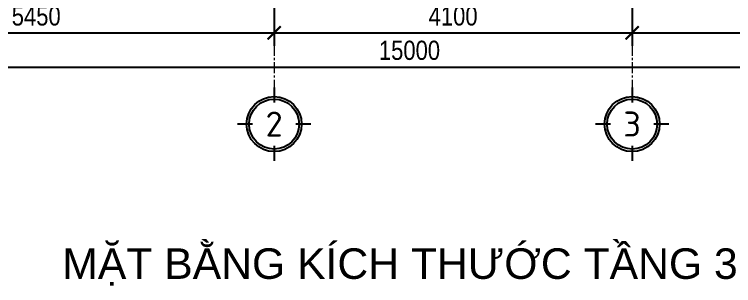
# Model space of a CAD drawing. Header units: inches. Extents: x 236662 to 497023, y -248575 to 81795.
# Drawn here: x 329937 to 338175, y -39066 to -35956 of the extents above; entities that cross this region are included whole.
import ezdxf
from ezdxf.enums import TextEntityAlignment as Align

# ---------------------------------------------------------------- set-up
doc = ezdxf.new("R2010")
doc.units = ezdxf.units.IN
doc.header["$LTSCALE"] = 10
doc.header["$MEASUREMENT"] = 0
doc.linetypes.add('CENTER', pattern=[2, 1.25, -0.25, 0.25, -0.25])
for name, color, linetype in [('01. HP_TEXT', 9, 'Continuous'), ('07. HP_KY HIEU', 43, 'Continuous'), ('08. HP_DIM', 118, 'Continuous'), ('TEXT', 2, 'Continuous')]:
    doc.layers.add(name, color=color, linetype=linetype)
doc.layers.add('05. HP_TRUC', color=251, linetype='CENTER', lineweight=5)
doc.styles.add('ISOCP50', font='ISOCPEUR.TTF')
doc.styles.add('TEXT (none)', font='Arial.ttf')
doc.styles.add('text2', font='VHELVCN.TTF')
doc.dimstyles.new('AL-100', dxfattribs={"dimtxt": 220, "dimasz": 150, "dimexe": 150, "dimexo": 150, "dimgap": 80, "dimtad": 1, "dimdec": 0, "dimzin": 9, "dimtxsty": 'text2', "dimblk": 'ARCHTICK', "dimcen": 1, "dimdle": 150, "dimclrd": 256, "dimclre": 256, "dimclrt": 7, "dimadec": 0, "dimazin": 0, "dimtfac": 1, "dimtdec": 0, "dimtix": 1, "dimtmove": 2, "dimatfit": 3, "dimldrblk": 'ARCHTICK', "dimfxl": 1, "dimtolj": 1, "dimtzin": 0, "dimlwd": -1, "dimlwe": -1, "dimarcsym": 0})

# ---------------------------------------------------------------- blocks, each defined once
blk = doc.blocks.new('_ArchTick')
at = {"color": 0, "linetype": 'ByBlock', "const_width": 0.15}
blk.add_lwpolyline([(-0.5, -0.5), (0.5, 0.5)], dxfattribs=at)
blk = doc.blocks.new('*D945')
at = {"layer": '08. HP_DIM', "transparency": 16777216}
for p, q in [((327461.9, -35389.2), (327461.9, -36712.1)), ((342461.9, -35389.2), (342461.9, -36712.1)), ((327311.9, -36562.1), (342611.9, -36562.1))]:
    blk.add_line(p, q, dxfattribs=at)
at = {"layer": 'Defpoints', "color": 0, "transparency": 16777216}
for p in [(327461.9, -35239.2), (342461.9, -35239.2), (342461.9, -36562.1)]:
    blk.add_point(p, dxfattribs=at)
at = {"layer": '08. HP_DIM', "transparency": 16777216, "xscale": 150, "yscale": 150, "zscale": 150, "rotation": 180}
blk.add_blockref('_ArchTick', (327461.9, -36562.1), dxfattribs=at)
at = {"layer": '08. HP_DIM', "transparency": 16777216, "xscale": 150, "yscale": 150, "zscale": 150}
blk.add_blockref('_ArchTick', (342461.9, -36562.1), dxfattribs=at)
at = {"layer": '08. HP_DIM', "color": 7, "transparency": 16777216, "insert": (334461.9, -36369.8), "char_height": 220, "attachment_point": 5, "style": 'text2'}
blk.add_mtext('\\A1;15000', dxfattribs=at)
blk = doc.blocks.new('grid test1')
at = {"ltscale": 20}
for p, q in [((0, 440), (0, 260)), ((-260, 0), (-440, 0)), ((440, 0), (260, 0)), ((0, -260), (0, -440))]:
    blk.add_line(p, q, dxfattribs=at)
at = {"color": 251, "ltscale": 20, "true_color": 0x636466}
for radius in [330, 300]:
    blk.add_circle((0, 0), radius, dxfattribs=at)
at = {"layer": '01. HP_TEXT', "color": 2, "ltscale": 20, "true_color": 0xf1eb1f, "style": 'ISOCP50'}
blk.add_attdef('GRID', text='', height=300, dxfattribs=at).set_placement((-36.9, 0.3), align=Align.MIDDLE_CENTER)
blk = doc.blocks.new('zcsadsdasd3')
at = {"layer": '05. HP_TRUC', "ltscale": 10}
for p, q in [((-9550, 4933.4), (-9550, -1554.2)), ((-5450, 4933.4), (-5450, -1554.2))]:
    blk.add_line(p, q, dxfattribs=at)
at = {"layer": '07. HP_KY HIEU', "ltscale": 20}
ref = blk.add_blockref('grid test1', (-9550, -1974.6), dxfattribs=dict(at, xscale=0.9555000001564621, yscale=0.9555000001564621, zscale=0.9555000001564621))
ref.add_attrib('GRID', '2', dxfattribs={"layer": 'TEXT', "ltscale": 20, "height": 286.6, "style": 'ISOCP50'}).set_placement((-9550, -1974.6), align=Align.MIDDLE_CENTER)
ref = blk.add_blockref('grid test1', (-5450, -1974.6), dxfattribs=dict(at, xscale=0.9555000001564621, yscale=0.9555000001564621, zscale=0.9555000001564621))
ref.add_attrib('GRID', '3', dxfattribs={"layer": 'TEXT', "ltscale": 20, "height": 286.6, "style": 'ISOCP50'}).set_placement((-5450, -1974.6), align=Align.MIDDLE_CENTER)
blk = doc.blocks.new('*D1326')
at = {"layer": '08. HP_DIM', "transparency": 16777216}
for p, q in [((-15000, -3750), (-15000, -5072.9)), ((0, -3750), (0, -5072.9)), ((-15150, -4922.9), (150, -4922.9))]:
    blk.add_line(p, q, dxfattribs=at)
at = {"layer": 'Defpoints', "color": 0, "transparency": 16777216}
for p in [(-15000, -3600), (0, -3600), (0, -4922.9)]:
    blk.add_point(p, dxfattribs=at)
at = {"layer": '08. HP_DIM', "transparency": 16777216, "xscale": 150, "yscale": 150, "zscale": 150, "rotation": 180}
blk.add_blockref('_ArchTick', (-15000, -4922.9), dxfattribs=at)
at = {"layer": '08. HP_DIM', "transparency": 16777216, "xscale": 150, "yscale": 150, "zscale": 150}
blk.add_blockref('_ArchTick', (0, -4922.9), dxfattribs=at)
at = {"layer": '08. HP_DIM', "color": 7, "transparency": 16777216, "insert": (-8000, -4730.6), "char_height": 220, "attachment_point": 5, "style": 'text2'}
blk.add_mtext('\\A1;15000', dxfattribs=at)
blk = doc.blocks.new('*D1327')
at = {"layer": '08. HP_DIM', "transparency": 16777216}
for p, q in [((-15000, -3750), (-15000, -4679)), ((-9550, -3750), (-9550, -4679)), ((-15150, -4529), (-9400, -4529))]:
    blk.add_line(p, q, dxfattribs=at)
at = {"layer": 'Defpoints', "color": 0, "transparency": 16777216}
for p in [(-15000, -3600), (-9550, -3600), (-9550, -4529)]:
    blk.add_point(p, dxfattribs=at)
at = {"layer": '08. HP_DIM', "transparency": 16777216, "xscale": 150, "yscale": 150, "zscale": 150, "rotation": 180}
blk.add_blockref('_ArchTick', (-15000, -4529), dxfattribs=at)
at = {"layer": '08. HP_DIM', "transparency": 16777216, "xscale": 150, "yscale": 150, "zscale": 150}
blk.add_blockref('_ArchTick', (-9550, -4529), dxfattribs=at)
at = {"layer": '08. HP_DIM', "color": 7, "transparency": 16777216, "insert": (-12275, -4336.7), "char_height": 220, "attachment_point": 5, "style": 'text2'}
blk.add_mtext('\\A1;5450', dxfattribs=at)
blk = doc.blocks.new('*D1328')
at = {"layer": '08. HP_DIM', "transparency": 16777216}
for p, q in [((-9550, -3750), (-9550, -4679)), ((-5450, -3750), (-5450, -4679)), ((-9700, -4529), (-5300, -4529))]:
    blk.add_line(p, q, dxfattribs=at)
at = {"layer": 'Defpoints', "color": 0, "transparency": 16777216}
for p in [(-9550, -3600), (-5450, -3600), (-5450, -4529)]:
    blk.add_point(p, dxfattribs=at)
at = {"layer": '08. HP_DIM', "transparency": 16777216, "xscale": 150, "yscale": 150, "zscale": 150, "rotation": 180}
blk.add_blockref('_ArchTick', (-9550, -4529), dxfattribs=at)
at = {"layer": '08. HP_DIM', "transparency": 16777216, "xscale": 150, "yscale": 150, "zscale": 150}
blk.add_blockref('_ArchTick', (-5450, -4529), dxfattribs=at)
at = {"layer": '08. HP_DIM', "color": 7, "transparency": 16777216, "insert": (-7500, -4336.7), "char_height": 220, "attachment_point": 5, "style": 'text2'}
blk.add_mtext('\\A1;4100', dxfattribs=at)
blk = doc.blocks.new('*D1329')
at = {"layer": '08. HP_DIM', "transparency": 16777216}
for p, q in [((-5450, -3750), (-5450, -4679)), ((0, -3750), (0, -4679)), ((-5600, -4529), (150, -4529))]:
    blk.add_line(p, q, dxfattribs=at)
at = {"layer": 'Defpoints', "color": 0, "transparency": 16777216}
for p in [(-5450, -3600), (0, -3600), (0, -4529)]:
    blk.add_point(p, dxfattribs=at)
at = {"layer": '08. HP_DIM', "transparency": 16777216, "xscale": 150, "yscale": 150, "zscale": 150, "rotation": 180}
blk.add_blockref('_ArchTick', (-5450, -4529), dxfattribs=at)
at = {"layer": '08. HP_DIM', "transparency": 16777216, "xscale": 150, "yscale": 150, "zscale": 150}
blk.add_blockref('_ArchTick', (0, -4529), dxfattribs=at)
at = {"layer": '08. HP_DIM', "color": 7, "transparency": 16777216, "insert": (-2725, -4336.7), "char_height": 220, "attachment_point": 5, "style": 'text2'}
blk.add_mtext('\\A1;5450', dxfattribs=at)
blk = doc.blocks.new('mb tang 3')
at = {"layer": '08. HP_DIM'}
dim = blk.add_linear_dim(base=(0, -4922.9), p1=(-15000, -3600), p2=(0, -3600), dimstyle='AL-100', dxfattribs=at)
dim.commit()
dim.dimension.update_dxf_attribs({"geometry": '*D1326', "text_midpoint": (-8000, -4730.6), "dimtype": 128})
for base, p1, p2, picture, middle in [((-9550, -4529), (-15000, -3600), (-9550, -3600), '*D1327', (-12275, -4336.7)), ((-5450, -4529), (-9550, -3600), (-5450, -3600), '*D1328', (-7500, -4336.7)), ((0, -4529), (-5450, -3600), (0, -3600), '*D1329', (-2725, -4336.7))]:
    dim = blk.add_linear_dim(base=base, p1=p1, p2=p2, dimstyle='AL-100', dxfattribs=at)
    dim.commit()
    dim.dimension.update_dxf_attribs({"geometry": picture, "text_midpoint": middle})

msp = doc.modelspace()

# ---------------------------------------------------------------- block references
msp.add_blockref('mb tang 3', (342461.9, -31639.2))
at = {"layer": '08. HP_DIM'}
msp.add_blockref('zcsadsdasd3', (342461.9, -35239.2), dxfattribs=at)

# ---------------------------------------------------------------- texts
at = {"layer": '01. HP_TEXT', "style": 'TEXT (none)'}
msp.add_text('MẶT BẰNG KÍCH THƯỚC TẦNG 3 TL:1/100', height=350, dxfattribs=at).set_placement((330485.5, -38988.8))

# ---------------------------------------------------------------- dimensions: what is measured, and where the dimension line sits
at = {"layer": '08. HP_DIM'}
dim = msp.add_linear_dim(base=(342461.9, -36562.1), p1=(327461.9, -35239.2), p2=(342461.9, -35239.2), dimstyle='AL-100', dxfattribs=at)
dim.commit()
dim.dimension.update_dxf_attribs({"geometry": '*D945', "text_midpoint": (334461.9, -36369.8), "dimtype": 160})

doc.saveas('drawing.dxf')
